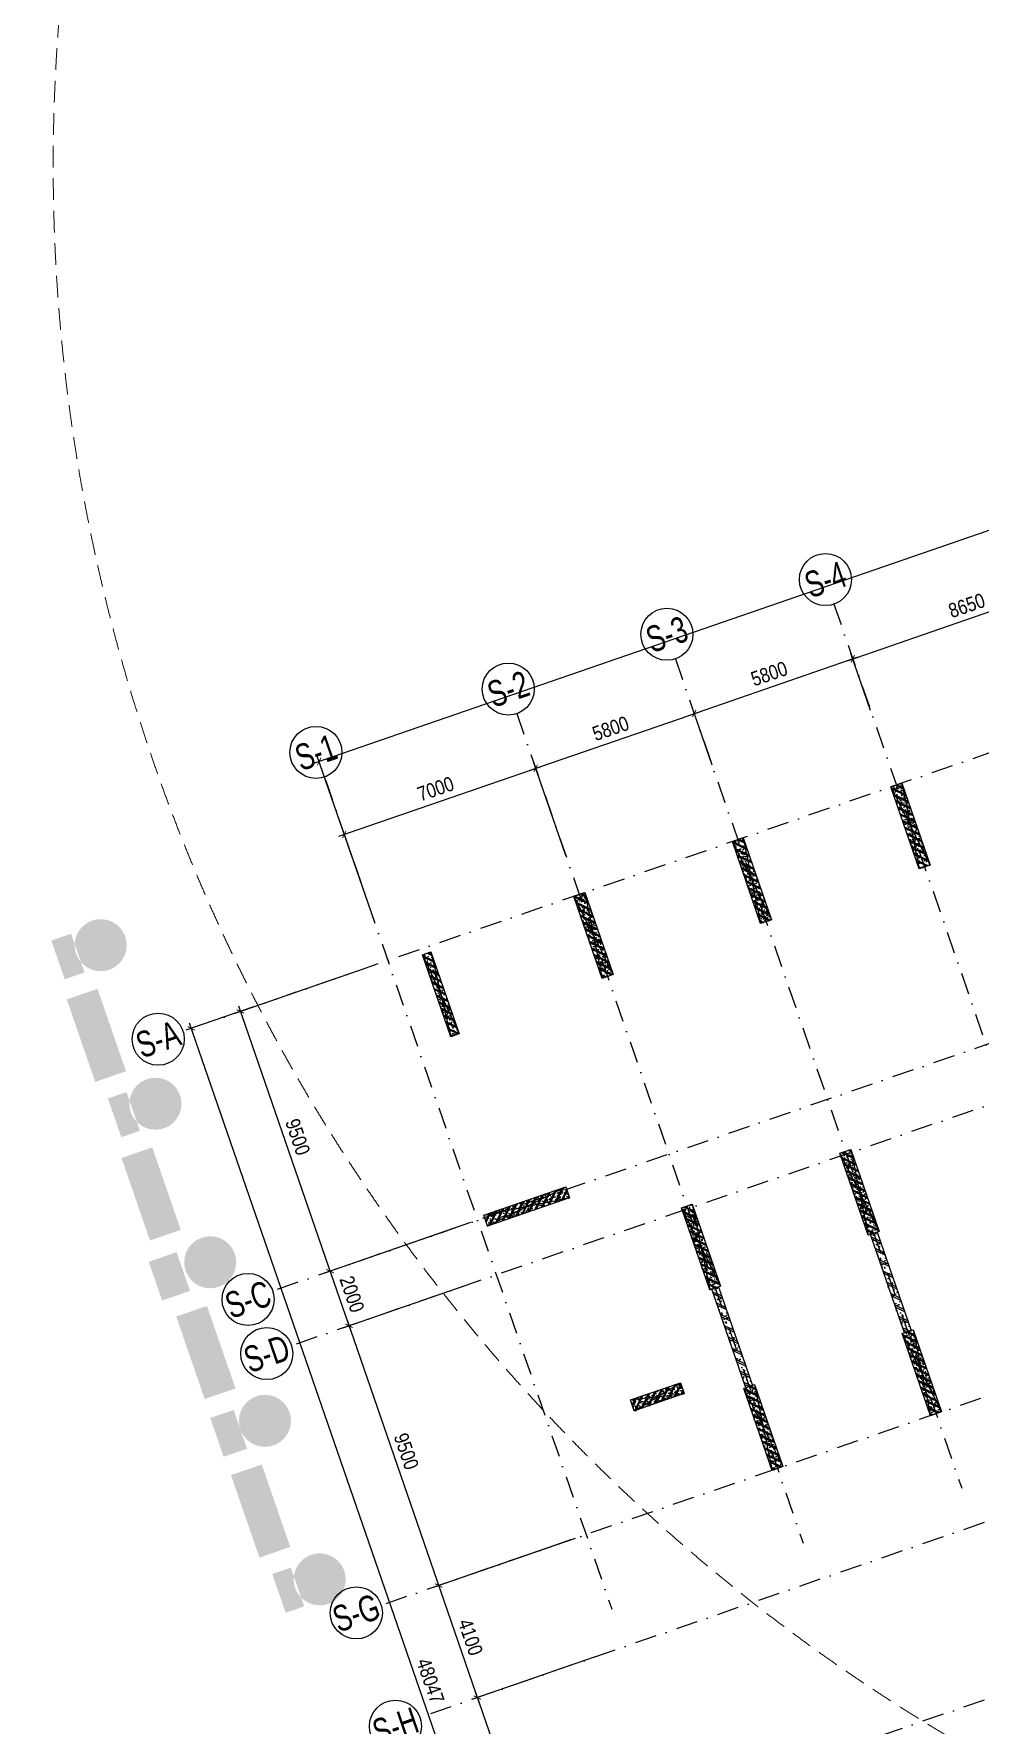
# Model space of a CAD drawing. Header units: millimetres. Extents: x -185400 to 961535, y -14070 to 330824.
# Drawn here: x -118799 to -86082, y 15707 to 74193 of the extents above; entities that cross this region are included whole.
import ezdxf
from ezdxf.enums import TextEntityAlignment as Align

# ---------------------------------------------------------------- set-up
doc = ezdxf.new("R2010")
doc.units = ezdxf.units.MM
doc.header["$LTSCALE"] = 300
doc.header["$MEASUREMENT"] = 0
doc.set_wipeout_variables(frame=1)
doc.linetypes.add('DASHDOT', pattern=[1, 0.5, -0.25, 0, -0.25])
doc.linetypes.add('HIDDEN', pattern=[0.375, 0.25, -0.125])
for name, color, linetype in [('$AUDIT-BAD-LAYER', 7, 'Continuous'), ('KC2-COLUMN', 2, 'Continuous'), ('KC2-HATCH', 252, 'Continuous'), ('KT-Kich thuoc', 9, 'Continuous'), ('KT-Luoi truc South Tower', 8, 'DASHDOT'), ('ST_MBDV Cot vach 220805$0$AUDIT_I_220805193045-1', 50, 'Continuous'), ('ST_MBDV Cot vach 220805$0$AUDIT_I_220805193045-5', 6, 'Continuous')]:
    doc.layers.add(name, color=color, linetype=linetype)
doc.layers.add('KT-Chi gioi XD', color=7, linetype='HIDDEN', true_color=0x0066cc)
doc.styles.add('Arial Narrow', font='ARIALN.TTF')
doc.styles.add('ST_MBDV Cot vach 220805$0$HBA-Text', font='GOTHIC.TTF')
doc.dimstyles.new('ccu12-200', dxfattribs={"dimscale": 200, "dimtxt": 2.5, "dimasz": 1, "dimexe": 1, "dimexo": 2, "dimgap": 1, "dimtad": 1, "dimdec": 0, "dimdsep": 46, "dimtxsty": 'Arial Narrow', "dimblk": 'ARCHTICK', "dimcen": -1, "dimdle": 1, "dimclrd": 256, "dimclre": 256, "dimclrt": 3, "dimadec": 0, "dimazin": 2, "dimtfac": 0.1, "dimtdec": 0, "dimtmove": 0, "dimatfit": 1, "dimldrblk": 'ARCHTICK', "dimfxl": 1, "dimtvp": 0.833333, "dimtolj": 1, "dimtzin": 12, "dimarcsym": 0})
pattern_1 = [(50, (-550, 3050), (286.904, -25.101), [30, -330]), (355, (-550, 3050), (-55.5, 300.877), [24, -264]), (100.451, (-526.1, 3047.9), (231.404, 275.776), [25.496, -280.457]), (46.184, (-550, 3130), (426.896, -66.208), [45, -495]), (96.636, (-514.43, 3124.5), (373.865, 389.647), [38.244, -420.685]), (351.184, (-550, 3130), (373.865, 389.65), [36, -396]), (21, (-510, 3110), (238.763, -161.048), [30, -330]), (326, (-510, 3110), (97.326, 290.06), [24, -264]), (71.451, (-490.1, 3096.58), (336.09, 129.012), [25.496, -280.457]), (37.5, (-550, 3050), (4.864, 133.1575), [0, -260.8, 0, -268, 0, -265]), (7.5, (-550, 3050), (105.228, 157.7647), [0, -152.8, 0, -254.8, 0, -101]), (327.5, (-639.2, 3050), (213.529, -9.022), [0, -100, 0, -312, 0, -414]), (317.5, (-679.2, 3050), (233.274, 40.042), [0, -130, 0, -207.2, 0, -294]), (45, (-550, 3050), (-120.208, 120.208), []), (45, (-550, 3099), (-120.208, 120.208), [])]

# ---------------------------------------------------------------- blocks, each defined once
blk = doc.blocks.new('_ARCHTICK')
at = {"color": 0, "linetype": 'ByBlock', "const_width": 0.15}
blk.add_lwpolyline([(-0.5, -0.5), (0.5, 0.5)], dxfattribs=at)
blk = doc.blocks.new('*D93')
at = {"layer": 'Defpoints', "color": 0, "transparency": 16777216}
for p in [(-107244, 41911, 0), (-103322, 33214, 0), (-108556, 31407)]:
    blk.add_point(p, dxfattribs=at)
at = {"layer": 'KT-Kich thuoc', "lineweight": -2, "transparency": 16777216}
for p, q in [((-107622, 41780), (-111846, 40322)), ((-111722, 40576), (-108491, 31218)), ((-103700, 33084), (-108746, 31342))]:
    blk.add_line(p, q, dxfattribs=at)
at = {"layer": 'KT-Kich thuoc', "lineweight": -2, "transparency": 16777216, "xscale": 200, "yscale": 200, "zscale": 200}
for p, rotation in [((-111657, 40387), 109.0471379636342), ((-108556, 31407), 289.0471379636342)]:
    blk.add_blockref('_ARCHTICK', p, dxfattribs=dict(at, rotation=rotation))
at = {"layer": 'KT-Kich thuoc', "color": 3, "transparency": 16777216, "insert": (-109676, 36046), "char_height": 500, "attachment_point": 5, "rotation": 289.04714, "style": 'Arial Narrow'}
blk.add_mtext('\\A1;9500', dxfattribs=at)
blk = doc.blocks.new('*D94')
at = {"layer": 'Defpoints', "color": 0, "transparency": 16777216}
for p in [(-103491, 31041, 0), (-99707, 22296), (-104803, 20537)]:
    blk.add_point(p, dxfattribs=at)
at = {"layer": 'KT-Kich thuoc', "lineweight": -2, "transparency": 16777216}
for p, q in [((-103869, 30910), (-108093, 29452)), ((-107969, 29706), (-104738, 20348)), ((-100085, 22166), (-104993, 20472))]:
    blk.add_line(p, q, dxfattribs=at)
at = {"layer": 'KT-Kich thuoc', "lineweight": -2, "transparency": 16777216, "xscale": 200, "yscale": 200, "zscale": 200}
for p, rotation in [((-107904, 29517), 109.0471379636342), ((-104803, 20537), 289.0471379636342)]:
    blk.add_blockref('_ARCHTICK', p, dxfattribs=dict(at, rotation=rotation))
at = {"layer": 'KT-Kich thuoc', "color": 3, "transparency": 16777216, "insert": (-105923, 25176), "char_height": 500, "attachment_point": 5, "rotation": 289.04714, "style": 'Arial Narrow'}
blk.add_mtext('\\A1;9500', dxfattribs=at)
blk = doc.blocks.new('*D95')
at = {"layer": 'Defpoints', "color": 0, "transparency": 16777216}
for p in [(-104143, 32931, 0), (-103491, 31041, 0), (-107904, 29517)]:
    blk.add_point(p, dxfattribs=at)
at = {"layer": 'KT-Kich thuoc', "lineweight": -2, "transparency": 16777216}
for p, q in [((-104522, 32800), (-108746, 31342)), ((-108622, 31596), (-107839, 29328)), ((-103869, 30910), (-108093, 29452))]:
    blk.add_line(p, q, dxfattribs=at)
at = {"layer": 'KT-Kich thuoc', "lineweight": -2, "transparency": 16777216, "xscale": 200, "yscale": 200, "zscale": 200}
for p, rotation in [((-108557, 31407), 109.0471379636342), ((-107904, 29517), 289.0471379636342)]:
    blk.add_blockref('_ARCHTICK', p, dxfattribs=dict(at, rotation=rotation))
at = {"layer": 'KT-Kich thuoc', "color": 3, "transparency": 16777216, "insert": (-107800, 30611), "char_height": 500, "attachment_point": 5, "rotation": 289.04714, "style": 'Arial Narrow'}
blk.add_mtext('\\A1;2000', dxfattribs=at)
blk = doc.blocks.new('ST_MBDV Cot vach 220805$0$GRID-SYM-flat-103')
at = {"layer": 'ST_MBDV Cot vach 220805$0$AUDIT_I_220805193045-1'}
blk.add_circle((0, 0, 0), 900, dxfattribs=at)
at = {"layer": 'ST_MBDV Cot vach 220805$0$AUDIT_I_220805193045-1', "style": 'ST_MBDV Cot vach 220805$0$HBA-Text'}
blk.add_attdef('GRID', text='', height=900, rotation=19.04714, dxfattribs=at).set_placement((0, 0, 0), align=Align.MIDDLE_CENTER)
blk = doc.blocks.new('*D101')
at = {"layer": 'Defpoints', "color": 0, "transparency": 16777216}
for p in [(-110864, 40661, 0), (-91942, -3636), (-97678, -5616)]:
    blk.add_point(p, dxfattribs=at)
at = {"layer": 'KT-Kich thuoc', "lineweight": -2, "transparency": 16777216}
for p, q in [((-111242, 40531), (-113547, 39735)), ((-113424, 39989), (-97613, -5805)), ((-92320, -3766), (-97868, -5681))]:
    blk.add_line(p, q, dxfattribs=at)
at = {"layer": 'KT-Kich thuoc', "lineweight": -2, "transparency": 16777216, "xscale": 200, "yscale": 200, "zscale": 200}
for p, rotation in [((-113358, 39800), 109.0471379636342), ((-97678, -5616), 289.0471379636342)]:
    blk.add_blockref('_ARCHTICK', p, dxfattribs=dict(at, rotation=rotation))
at = {"layer": 'KT-Kich thuoc', "color": 3, "transparency": 16777216, "insert": (-105088, 17240), "char_height": 500, "attachment_point": 5, "rotation": 289.04714, "style": 'Arial Narrow'}
blk.add_mtext('\\A1;48047', dxfattribs=at)
blk = doc.blocks.new('*D102')
at = {"layer": 'Defpoints', "color": 0, "transparency": 16777216}
for p in [(-100390, 22061, 0), (-99052, 18185, 0), (-103465, 16661)]:
    blk.add_point(p, dxfattribs=at)
at = {"layer": 'KT-Kich thuoc', "lineweight": -2, "transparency": 16777216}
for p, q in [((-100769, 21930), (-104993, 20472)), ((-104869, 20726), (-103400, 16472)), ((-99431, 18054), (-103655, 16596))]:
    blk.add_line(p, q, dxfattribs=at)
at = {"layer": 'KT-Kich thuoc', "lineweight": -2, "transparency": 16777216, "xscale": 200, "yscale": 200, "zscale": 200}
for p, rotation in [((-104803, 20537), 109.0471379636342), ((-103465, 16661), 289.0471379636342)]:
    blk.add_blockref('_ARCHTICK', p, dxfattribs=dict(at, rotation=rotation))
at = {"layer": 'KT-Kich thuoc', "color": 3, "transparency": 16777216, "insert": (-103704, 18748), "char_height": 500, "attachment_point": 5, "rotation": 289.04714, "style": 'Arial Narrow'}
blk.add_mtext('\\A1;4100', dxfattribs=at)
blk = doc.blocks.new('*D103')
at = {"layer": 'Defpoints', "color": 0, "transparency": 16777216}
for p in [(-99052, 18185, 0), (-97162, 12702, 0), (-101573, 11179)]:
    blk.add_point(p, dxfattribs=at)
at = {"layer": 'KT-Kich thuoc', "lineweight": -2, "transparency": 16777216}
for p, q in [((-99431, 18055), (-103655, 16596)), ((-103531, 16851), (-101507, 10990)), ((-97540, 12571), (-101762, 11114))]:
    blk.add_line(p, q, dxfattribs=at)
at = {"layer": 'KT-Kich thuoc', "lineweight": -2, "transparency": 16777216, "xscale": 200, "yscale": 200, "zscale": 200}
for p, rotation in [((-103466, 16662), 109.0471379636342), ((-101573, 11179), 289.0471379636342)]:
    blk.add_blockref('_ARCHTICK', p, dxfattribs=dict(at, rotation=rotation))
at = {"layer": 'KT-Kich thuoc', "color": 3, "transparency": 16777216, "insert": (-102089, 14069), "char_height": 500, "attachment_point": 5, "rotation": 289.04714, "style": 'Arial Narrow'}
blk.add_mtext('\\A1;5800', dxfattribs=at)
blk = doc.blocks.new('*D110')
at = {"layer": 'Defpoints', "color": 0, "transparency": 16777216}
for p in [(-52359, 62652), (-108936, 49029), (-107112, 43748, 0)]:
    blk.add_point(p, dxfattribs=at)
at = {"layer": 'KT-Kich thuoc', "lineweight": -2, "transparency": 16777216}
for p, q in [((-53994, 67999), (-109125, 48964)), ((-52489, 63030), (-54248, 68123)), ((-107243, 44126), (-109001, 49218))]:
    blk.add_line(p, q, dxfattribs=at)
at = {"layer": 'KT-Kich thuoc', "lineweight": -2, "transparency": 16777216, "xscale": 200, "yscale": 200, "zscale": 200}
for p, rotation in [((-54183, 67933), 19.04771637789532), ((-108936, 49029), 199.0477163778953)]:
    blk.add_blockref('_ARCHTICK', p, dxfattribs=dict(at, rotation=rotation))
at = {"layer": 'KT-Kich thuoc', "color": 3, "transparency": 16777216, "insert": (-78288, 60092), "char_height": 500, "attachment_point": 5, "rotation": 19.04772, "style": 'Arial Narrow'}
blk.add_mtext('\\A1;57925', dxfattribs=at)
blk = doc.blocks.new('*D111')
at = {"layer": 'Defpoints', "color": 0, "transparency": 16777216}
for p in [(-101450, 48795), (-100280, 45407), (-106897, 43123)]:
    blk.add_point(p, dxfattribs=at)
at = {"layer": 'KT-Kich thuoc', "lineweight": -2, "transparency": 16777216}
for p, q in [((-108255, 46446), (-101261, 48860)), ((-100410, 45785), (-101515, 48984)), ((-107027, 43501), (-108132, 46700))]:
    blk.add_line(p, q, dxfattribs=at)
at = {"layer": 'KT-Kich thuoc', "lineweight": -2, "transparency": 16777216, "xscale": 200, "yscale": 200, "zscale": 200}
for p, rotation in [((-101450, 48795), 19.04713796496646), ((-108066, 46511), 199.0471379649665)]:
    blk.add_blockref('_ARCHTICK', p, dxfattribs=dict(at, rotation=rotation))
at = {"layer": 'KT-Kich thuoc', "color": 3, "transparency": 16777216, "insert": (-104907, 48083), "char_height": 500, "attachment_point": 5, "rotation": 19.04714, "style": 'Arial Narrow'}
blk.add_mtext('\\A1;7000', dxfattribs=at)
blk = doc.blocks.new('*D112')
at = {"layer": 'Defpoints', "color": 0, "transparency": 16777216}
for p in [(-95967, 50688), (-95220, 48523), (-100280, 45407)]:
    blk.add_point(p, dxfattribs=at)
at = {"layer": 'KT-Kich thuoc', "lineweight": -2, "transparency": 16777216}
for p, q in [((-101639, 48730), (-95778, 50753)), ((-95350, 48901), (-96033, 50877)), ((-100410, 45785), (-101515, 48984))]:
    blk.add_line(p, q, dxfattribs=at)
at = {"layer": 'KT-Kich thuoc', "lineweight": -2, "transparency": 16777216, "xscale": 200, "yscale": 200, "zscale": 200}
for p, rotation in [((-95967, 50688), 19.04713796496646), ((-101450, 48795), 199.0471379649665)]:
    blk.add_blockref('_ARCHTICK', p, dxfattribs=dict(at, rotation=rotation))
at = {"layer": 'KT-Kich thuoc', "color": 3, "transparency": 16777216, "insert": (-98857, 50172), "char_height": 500, "attachment_point": 5, "rotation": 19.04714, "style": 'Arial Narrow'}
blk.add_mtext('\\A1;5800', dxfattribs=at)
blk = doc.blocks.new('*D113')
at = {"layer": 'Defpoints', "color": 0, "transparency": 16777216}
for p in [(-90485, 52581), (-89737, 50415), (-95220, 48523)]:
    blk.add_point(p, dxfattribs=at)
at = {"layer": 'KT-Kich thuoc', "lineweight": -2, "transparency": 16777216}
for p, q in [((-96156, 50623), (-90296, 52646)), ((-89868, 50794), (-90550, 52770)), ((-95350, 48901), (-96033, 50877))]:
    blk.add_line(p, q, dxfattribs=at)
at = {"layer": 'KT-Kich thuoc', "lineweight": -2, "transparency": 16777216, "xscale": 200, "yscale": 200, "zscale": 200}
for p, rotation in [((-90485, 52581), 19.04713796496646), ((-95967, 50688), 199.0471379649665)]:
    blk.add_blockref('_ARCHTICK', p, dxfattribs=dict(at, rotation=rotation))
at = {"layer": 'KT-Kich thuoc', "color": 3, "transparency": 16777216, "insert": (-93375, 52065), "char_height": 500, "attachment_point": 5, "rotation": 19.04714, "style": 'Arial Narrow'}
blk.add_mtext('\\A1;5800', dxfattribs=at)
blk = doc.blocks.new('*D114')
at = {"layer": 'Defpoints', "color": 0, "transparency": 16777216}
for p in [(-82308, 55404), (-81561, 53238), (-89737, 50415)]:
    blk.add_point(p, dxfattribs=at)
at = {"layer": 'KT-Kich thuoc', "lineweight": -2, "transparency": 16777216}
for p, q in [((-81691, 53616), (-82374, 55593)), ((-90674, 52516), (-82119, 55469)), ((-89868, 50794), (-90550, 52770))]:
    blk.add_line(p, q, dxfattribs=at)
at = {"layer": 'KT-Kich thuoc', "lineweight": -2, "transparency": 16777216, "xscale": 200, "yscale": 200, "zscale": 200}
for p, rotation in [((-82308, 55404), 19.04713796496646), ((-90485, 52581), 199.0471379649665)]:
    blk.add_blockref('_ARCHTICK', p, dxfattribs=dict(at, rotation=rotation))
at = {"layer": 'KT-Kich thuoc', "color": 3, "transparency": 16777216, "insert": (-86545, 54423), "char_height": 500, "attachment_point": 5, "rotation": 19.04714, "style": 'Arial Narrow'}
blk.add_mtext('\\A1;8650', dxfattribs=at)
blk = doc.blocks.new('*U47')
h = blk.add_hatch()
h.set_pattern_fill('VATLIEU04', color=250, scale=40, style=0, pattern_type=2)
h.set_pattern_definition(pattern_1)
h.paths.add_polyline_path([(-475, -475), (-75, -475), (-75, 2525), (-475, 2525)])
at = {"color": 6, "ltscale": 0.25}
blk.add_lwpolyline([(-475, -475), (-75, -475), (-75, 2525), (-475, 2525)], close=True, dxfattribs=at)
at = {"layer": 'Defpoints', "linetype": 'ByBlock', "ltscale": 30}
for p, q in [((-75, -475), (-475, 2525)), ((-475, -475), (-75, 2525))]:
    blk.add_line(p, q, dxfattribs=at)
blk = doc.blocks.new('*U48')
h = blk.add_hatch()
h.set_pattern_fill('VATLIEU04', color=250, scale=40, style=0, pattern_type=2)
h.set_pattern_definition(pattern_1)
h.paths.add_polyline_path([(-475, -475), (-75, -475), (-75, 2525), (-475, 2525)])
at = {"color": 6, "ltscale": 0.25}
blk.add_lwpolyline([(-475, -475), (-75, -475), (-75, 2525), (-475, 2525)], close=True, dxfattribs=at)
at = {"layer": 'Defpoints', "linetype": 'ByBlock', "ltscale": 30}
for p, q in [((-75, -475), (-475, 2525)), ((-475, -475), (-75, 2525))]:
    blk.add_line(p, q, dxfattribs=at)
blk = doc.blocks.new('*U53')
h = blk.add_hatch()
h.set_pattern_fill('VATLIEU04', color=250, scale=40, style=0, pattern_type=2)
h.set_pattern_definition([(50, (-550, 1877.43), (286.904, -25.1), [30, -330]), (355, (-550, 1877.43), (-55.5, 300.877), [24, -264]), (100.451, (-526.1, 1875.33), (231.404, 275.776), [25.496, -280.457]), (46.184, (-550, 1957.43), (426.896, -66.21), [45, -495]), (96.636, (-514.43, 1951.9), (373.865, 389.65), [38.244, -420.685]), (351.184, (-550, 1957.43), (373.865, 389.65), [36, -396]), (21, (-510, 1937.43), (238.763, -161.048), [30, -330]), (326, (-510, 1937.43), (97.326, 290.06), [24, -264]), (71.451, (-490.1, 1924), (336.09, 129.012), [25.496, -280.457]), (37.5, (-550, 1877.43), (4.864, 133.1575), [0, -260.8, 0, -268, 0, -265]), (7.5, (-550, 1877.43), (105.228, 157.765), [0, -152.8, 0, -254.8, 0, -101]), (327.5, (-639.2, 1877.43), (213.529, -9.022), [0, -100, 0, -312, 0, -414]), (317.5, (-679.2, 1877.43), (233.274, 40.042), [0, -130, 0, -207.2, 0, -294]), (45, (-550, 1877.43), (-120.208, 120.208), []), (45, (-550, 1926.43), (-120.208, 120.208), [])])
h.paths.add_polyline_path([(-475, -475), (-75, -475), (-75, 1352), (-475, 1352)])
at = {"color": 6, "ltscale": 0.25}
blk.add_lwpolyline([(-475, -475), (-75, -475), (-75, 1352), (-475, 1352)], close=True, dxfattribs=at)
at = {"layer": 'Defpoints', "linetype": 'ByBlock', "ltscale": 30}
for p, q in [((-75, -475), (-475, 1352)), ((-475, -475), (-75, 1352))]:
    blk.add_line(p, q, dxfattribs=at)
blk = doc.blocks.new('*U50')
h = blk.add_hatch()
h.set_pattern_fill('VATLIEU04', color=250, scale=40, style=0, pattern_type=2)
h.set_pattern_definition([(50, (-650, 3050), (286.904, -25.101), [30, -330]), (355, (-650, 3050), (-55.5, 300.877), [24, -264]), (100.451, (-626.1, 3047.9), (231.404, 275.776), [25.496, -280.457]), (46.184, (-650, 3130), (426.896, -66.208), [45, -495]), (96.636, (-614.43, 3124.5), (373.865, 389.647), [38.244, -420.685]), (351.184, (-650, 3130), (373.865, 389.65), [36, -396]), (21, (-610, 3110), (238.763, -161.048), [30, -330]), (326, (-610, 3110), (97.326, 290.06), [24, -264]), (71.451, (-590.1, 3096.58), (336.09, 129.012), [25.496, -280.457]), (37.5, (-650, 3050), (4.864, 133.1575), [0, -260.8, 0, -268, 0, -265]), (7.5, (-650, 3050), (105.228, 157.7647), [0, -152.8, 0, -254.8, 0, -101]), (327.5, (-739.2, 3050), (213.529, -9.022), [0, -100, 0, -312, 0, -414]), (317.5, (-779.2, 3050), (233.274, 40.042), [0, -130, 0, -207.2, 0, -294]), (45, (-650, 3050), (-120.208, 120.208), []), (45, (-650, 3099), (-120.208, 120.208), [])])
h.paths.add_polyline_path([(-475, -475), (-175, -475), (-175, 2525), (-475, 2525)])
at = {"color": 6, "ltscale": 0.25}
blk.add_lwpolyline([(-475, -475), (-175, -475), (-175, 2525), (-475, 2525)], close=True, dxfattribs=at)
at = {"layer": 'Defpoints', "linetype": 'ByBlock', "ltscale": 30}
for p, q in [((-175, -475), (-475, 2525)), ((-475, -475), (-175, 2525))]:
    blk.add_line(p, q, dxfattribs=at)
blk = doc.blocks.new('A$C4CF74F6B')
at = {"layer": 'KC2-HATCH'}
h = blk.add_hatch(dxfattribs=at)
h.set_pattern_fill('BT-01', color=256, scale=70, angle=110, pattern_type=2)
h.set_pattern_definition([(160, (-130396.9, 186408.73), (-130.4448, 486.8266), [52.5, -577.5]), (105, (-130396.9, 186408.73), (-461.5616, -271.354), [42, -462]), (210.4514, (-130407.76, 186449.3), (-592.0062, 215.4732), [44.6181, -490.7995]), (156.1842, (-130528.44, 186360.85), (-146.6367, 741.6426), [78.75, -866.25]), (206.6356, (-130540.66, 186422.65), (-864.5314, 381.5894), [66.9272, -736.199]), (101.1842, (-130528.44, 186360.85), (-864.5317, 381.5887), [63, -693]), (131, (-130519.5, 186438.6), (121.9286, 489.029), [52.5, -577.5]), (76, (-130519.5, 186438.6), (-535.2458, -13.562), [42, -462]), (181.4514, (-130509.33, 186479.35), (-413.3168, 475.4674), [44.6181, -490.7995]), (147.5, (-130396.89, 186408.73), (-221.88377, -71.70091), [0, -456.4, 0, -469, 0, -463.75]), (117.5, (-130396.89, 186408.73), (-322.4206, 78.61543), [0, -267.4, 0, -445.9, 0, -176.75]), (77.5, (-130343.5, 186262.05), (-112.96837, 356.54026), [0, -175, 0, -546, 0, -724.5]), (67.5, (-130319.56, 186196.27), (-205.47053, 359.6445), [0, -227.5, 0, -362.6, 0, -514.5]), (155, (-130396.9, 186408.73), (-125.72893, -269.62657), []), (155, (-130477.46, 186379.4), (-125.72893, -269.62657), [])])
h.paths.add_polyline_path([(-83556, 25101), (-83320, 25183), (-82145, 21780), (-82381, 21699)])
h = blk.add_hatch(dxfattribs=at)
h.set_pattern_fill('BT-01', color=256, scale=70, angle=110, pattern_type=2)
h.set_pattern_definition([(160, (-135879.34, 184515.92), (-130.4448, 486.8266), [52.5, -577.5]), (105, (-135879.34, 184515.9), (-461.5616, -271.354), [42, -462]), (210.4514, (-135890.2, 184556.5), (-592.0062, 215.4732), [44.6181, -490.7995]), (156.1842, (-136010.9, 184468.04), (-146.6367, 741.6426), [78.75, -866.25]), (206.6356, (-136023.1, 184529.85), (-864.5314, 381.5894), [66.9272, -736.199]), (101.1842, (-136010.9, 184468.04), (-864.5317, 381.5887), [63, -693]), (131, (-136001.95, 184545.8), (121.9286, 489.029), [52.5, -577.5]), (76, (-136001.95, 184545.8), (-535.2458, -13.562), [42, -462]), (181.4514, (-135991.8, 184586.54), (-413.3168, 475.4674), [44.6181, -490.7995]), (147.5, (-135879.34, 184515.92), (-221.88377, -71.70091), [0, -456.4, 0, -469, 0, -463.75]), (117.5, (-135879.34, 184515.92), (-322.4206, 78.61543), [0, -267.4, 0, -445.9, 0, -176.75]), (77.5, (-135825.95, 184369.24), (-112.96837, 356.54026), [0, -175, 0, -546, 0, -724.5]), (67.5, (-135802, 184303.46), (-205.47053, 359.6445), [0, -227.5, 0, -362.6, 0, -514.5]), (155, (-135879.34, 184515.92), (-125.72893, -269.62657), []), (155, (-135959.92, 184486.6), (-125.72893, -269.62657), [])])
h.paths.add_polyline_path([(-89039, 23209), (-88803, 23290), (-87627, 19887), (-87864, 19806)])
at = {"layer": 'KC2-COLUMN', "elevation": 0}
for points in [[(-83556, 25101), (-83320, 25183), (-82145, 21780), (-82381, 21699)], [(-89039, 23209), (-88803, 23290), (-87627, 19887), (-87864, 19806)]]:
    blk.add_lwpolyline(points, close=True, dxfattribs=at)
blk = doc.blocks.new('Asix South Tower')
at = {"layer": 'KT-Luoi truc South Tower', "ltscale": 5}
for p, q in [((-45928.1, 63080), (-113358.3, 39799.9)), ((-91137.3, 54471), (-81235.3, 25790.1)), ((-96619.8, 52578.2), (-86717.8, 23897.3)), ((-102102.2, 50685.3), (-92200.2, 22004.5)), ((-108719, 48400.9), (-98817, 19720.1)), ((-67132.6, 45709), (-110541.5, 30722.1)), ((-66479.9, 43818.5), (-109888.9, 28831.6)), ((-37736.8, 39354.3), (-105450.5, 15976.2)), ((-63379.6, 34838.6), (-106788.6, 19851.7)), ((-37735.1, 33218.9), (-103274.2, 10591.7))]:
    blk.add_line(p, q, dxfattribs=at)
at = {"layer": 'KT-Kich thuoc'}
ref = blk.add_blockref('ST_MBDV Cot vach 220805$0$GRID-SYM-flat-103', (-91431.1, 55321.7), dxfattribs=at)
ref.add_attrib('GRID', 'S-4', dxfattribs={"layer": 'ST_MBDV Cot vach 220805$0$AUDIT_I_220805193045-1', "height": 900, "rotation": 19, "style": 'ST_MBDV Cot vach 220805$0$HBA-Text', "width": 0.75}).set_placement((-91431.1, 55321.7, 0), align=Align.MIDDLE_CENTER)
ref = blk.add_blockref('ST_MBDV Cot vach 220805$0$GRID-SYM-flat-103', (-96913.5, 53428.9), dxfattribs=at)
ref.add_attrib('GRID', 'S-3', dxfattribs={"layer": 'ST_MBDV Cot vach 220805$0$AUDIT_I_220805193045-1', "height": 900, "rotation": 19, "style": 'ST_MBDV Cot vach 220805$0$HBA-Text', "width": 0.75}).set_placement((-96913.5, 53428.9, 0), align=Align.MIDDLE_CENTER)
ref = blk.add_blockref('ST_MBDV Cot vach 220805$0$GRID-SYM-flat-103', (-102396, 51536.1), dxfattribs=at)
ref.add_attrib('GRID', 'S-2', dxfattribs={"layer": 'ST_MBDV Cot vach 220805$0$AUDIT_I_220805193045-1', "height": 900, "rotation": 19.047138, "style": 'ST_MBDV Cot vach 220805$0$HBA-Text', "width": 0.75}).set_placement((-102396, 51536.1, 0), align=Align.MIDDLE_CENTER)
ref = blk.add_blockref('ST_MBDV Cot vach 220805$0$GRID-SYM-flat-103', (-109045.2, 49346.2), dxfattribs=at)
ref.add_attrib('GRID', 'S-1', dxfattribs={"layer": 'ST_MBDV Cot vach 220805$0$AUDIT_I_220805193045-1', "height": 900, "rotation": 19, "style": 'ST_MBDV Cot vach 220805$0$HBA-Text', "width": 0.75}).set_placement((-109045.2, 49346.2, 0), align=Align.MIDDLE_CENTER)
ref = blk.add_blockref('ST_MBDV Cot vach 220805$0$GRID-SYM-flat-103', (-114499.2, 39428.2), dxfattribs=at)
ref.add_attrib('GRID', 'S-A', dxfattribs={"layer": 'ST_MBDV Cot vach 220805$0$AUDIT_I_220805193045-1', "height": 900, "rotation": 19, "style": 'ST_MBDV Cot vach 220805$0$HBA-Text', "width": 0.75}).set_placement((-114499.2, 39428.2, 0), align=Align.MIDDLE_CENTER)
ref = blk.add_blockref('ST_MBDV Cot vach 220805$0$GRID-SYM-flat-103', (-111392.3, 30428.4, 0), dxfattribs=at)
ref.add_attrib('GRID', 'S-C', dxfattribs={"layer": 'ST_MBDV Cot vach 220805$0$AUDIT_I_220805193045-1', "height": 900, "rotation": 19, "style": 'ST_MBDV Cot vach 220805$0$HBA-Text', "width": 0.75}).set_placement((-111392.3, 30428.4, 0), align=Align.MIDDLE_CENTER)
ref = blk.add_blockref('ST_MBDV Cot vach 220805$0$GRID-SYM-flat-103', (-110745.1, 28554.5, 0), dxfattribs=at)
ref.add_attrib('GRID', 'S-D', dxfattribs={"layer": 'ST_MBDV Cot vach 220805$0$AUDIT_I_220805193045-1', "height": 900, "rotation": 19, "style": 'ST_MBDV Cot vach 220805$0$HBA-Text', "width": 0.75}).set_placement((-110745.1, 28554.5, 0), align=Align.MIDDLE_CENTER)
ref = blk.add_blockref('ST_MBDV Cot vach 220805$0$GRID-SYM-flat-103', (-107650.1, 19589.9, 0), dxfattribs=at)
ref.add_attrib('GRID', 'S-G', dxfattribs={"layer": 'ST_MBDV Cot vach 220805$0$AUDIT_I_220805193045-1', "height": 900, "rotation": 19, "style": 'ST_MBDV Cot vach 220805$0$HBA-Text', "width": 0.75}).set_placement((-107650.1, 19589.9, 0), align=Align.MIDDLE_CENTER)
ref = blk.add_blockref('ST_MBDV Cot vach 220805$0$GRID-SYM-flat-103', (-106297, 15670.3, 0), dxfattribs=at)
ref.add_attrib('GRID', 'S-H', dxfattribs={"layer": 'ST_MBDV Cot vach 220805$0$AUDIT_I_220805193045-1', "height": 900, "rotation": 19, "style": 'ST_MBDV Cot vach 220805$0$HBA-Text', "width": 0.75}).set_placement((-106297, 15670.3, 0), align=Align.MIDDLE_CENTER)
dim = blk.add_linear_dim(base=(-108935.8, 49029.4), p1=(-52359, 62651.6), p2=(-107112.2, 43747.5, 0), angle=199.047716, dimstyle='ccu12-200', dxfattribs=at)
dim.commit()
dim.dimension.update_dxf_attribs({"geometry": '*D110', "text_midpoint": (-78139.5, 59662.1), "dimtype": 129})
for base, p1, p2, angle, picture, middle in [((-82308.4, 55403.7), (-89737.2, 50415.4), (-81560.8, 53238.3), 19.047138, '*D114', (-86545.2, 54422.6)), ((-90484.8, 52580.8), (-95219.6, 48522.6), (-89737.2, 50415.4), 19.047138, '*D113', (-93374.6, 52064.8)), ((-95967.2, 50688), (-100279.9, 45407), (-95219.6, 48522.6), 19.047138, '*D112', (-98857, 50172)), ((-101449.7, 48795.2), (-106896.7, 43122.6), (-100279.9, 45407), 19.047138, '*D111', (-104906.6, 48083.4)), ((-108556.5, 31407.3), (-107243.8, 41910.9, 0), (-103322.2, 33214.4, 0), 109.047138, '*D93', (-109676.3, 36045.9)), ((-97678.5, -5616.2), (-110863.9, 40661.1, 0), (-91942.1, -3635.7), 109.047138, '*D101', (-105088, 17240.5)), ((-107903.8, 29516.9), (-104143.5, 32931, 0), (-103490.8, 31040.5, 0), 109.047138, '*D95', (-107799.8, 30610.8)), ((-104803.5, 20536.9), (-103490.8, 31040.5, 0), (-99707.3, 22296.4), 109.047138, '*D94', (-105923.3, 25175.5)), ((-103465.5, 16661.4), (-100390.5, 22060.5, 0), (-99052.4, 18185, 0), 109.047138, '*D102', (-103704.1, 18747.7)), ((-101572.7, 11179.1), (-99052.5, 18185.1, 0), (-97161.7, 12702, 0), 109.047138, '*D103', (-102088.8, 14068.9))]:
    dim = blk.add_linear_dim(base=base, p1=p1, p2=p2, angle=angle, dimstyle='ccu12-200', dxfattribs=at)
    dim.commit()
    dim.dimension.update_dxf_attribs({"geometry": picture, "text_midpoint": middle})

msp = doc.modelspace()

# ---------------------------------------------------------------- block references
at = {"layer": 'ST_MBDV Cot vach 220805$0$AUDIT_I_220805193045-5', "linetype": 'ByBlock'}
for name, p, xscale, rotation in [('*U48', (-88563, 47858), -1.000000000000001, 199.0471379540016), ('*U48', (-94046, 45965), -1.000000000000001, 199.0471379540016), ('*U48', (-99528, 44072), -1.000000000000001, 199.0471379540016), ('*U50', (-104756, 42056, 0), -1, 199.0471379540016), ('*U53', (-97747, 27179, 0), -1, 289.0471379540017)]:
    msp.add_blockref(name, p, dxfattribs=dict(at, xscale=xscale, rotation=rotation))
at = {"layer": 'ST_MBDV Cot vach 220805$0$AUDIT_I_220805193045-5', "linetype": 'ByBlock', "extrusion": (-1.72044e-08, -5.9383e-09, 1), "xscale": -1, "rotation": 289.0507796949594}
msp.add_blockref('*U47', (-102822, 33572, 0), dxfattribs=at)

# ---------------------------------------------------------------- wipeouts: each hides what was drawn before it
for points in [[(-89879, 32672), (-89643, 32753), (-88468, 29351), (-88704, 29269)], [(-95361, 30779), (-95125, 30861), (-93950, 27458), (-94186, 27376)]]:
    msp.add_wipeout(points).translate(0, 0, 0).dxf.layer = 'KT-Kich thuoc'

# ---------------------------------------------------------------- next in the draw order: hatches: boundary and pattern name
at = {"layer": '$AUDIT-BAD-LAYER'}
h = msp.add_hatch(dxfattribs=at)
h.set_pattern_fill('ACET-2D-ANSI31', color=256)
h.set_pattern_definition([(45, (5.27543, -15.29099), (-0.08838834765, 0.08838834765), [])])
h.paths.add_polyline_path([(-152992, 35260), (-153807, 37624), (-155982, 36873), (-155166, 34510)], flags=0)
h.paths.add_polyline_path([(-153335, 37787), (-152519, 35423), (-150345, 36173), (-151160, 38537)], flags=16)
h.paths.add_polyline_path([(-81572, -12446), (-81581, -13864), (-80354, -13872), (-80345, -12454)])
edge = h.paths.add_edge_path()
edge.add_arc((-79263, -13170), 900, 0, 360)
h.paths.add_polyline_path([(-174845, 38775), (-174414, 37424), (-173543, 37702), (-173974, 39053)], flags=16)
edge = h.paths.add_edge_path(flags=16)
edge.add_arc((-172872, 38660), 900, 0, 360)
h.paths.add_polyline_path([(-110555, 20933), (-110093, 19592), (-109452, 19814), (-109914, 21154)])
edge = h.paths.add_edge_path()
edge.add_arc((-108916, 20749), 900, 0, 360)
h.paths.add_polyline_path([(-112698, 26329), (-112236, 24988), (-111428, 25267), (-111891, 26608)])
edge = h.paths.add_edge_path()
edge.add_arc((-110809, 26231), 900, 0, 360)
h.paths.add_polyline_path([(-138364, 647), (-137902, -694), (-137277, -478), (-137740, 862)])
edge = h.paths.add_edge_path()
edge.add_arc((-136750, 454), 900, 0, 360)
h.paths.add_polyline_path([(-143828, 15581), (-143366, 14241), (-142558, 14520), (-143020, 15860)], flags=16)
edge = h.paths.add_edge_path(flags=16)
edge.add_arc((-141938, 15484), 900, 0, 360)
h.paths.add_polyline_path([(-154331, 43986), (-153900, 42635), (-153194, 42860), (-153625, 44211)])
edge = h.paths.add_edge_path()
edge.add_arc((-152606, 43792), 900, 0, 360)
h.paths.add_polyline_path([(-157120, 43023), (-156689, 41672), (-155982, 41898), (-156413, 43248)])
edge = h.paths.add_edge_path()
edge.add_arc((-155394, 42829), 900, 0, 360)
h.paths.add_polyline_path([(-176261, 36415), (-175830, 35064), (-175123, 35289), (-175554, 36640)], flags=16)
edge = h.paths.add_edge_path(flags=16)
edge.add_arc((-174535, 36221), 900, 0, 360)
h.paths.add_polyline_path([(-148944, 45846), (-148513, 44495), (-147807, 44720), (-148237, 46071)])
edge = h.paths.add_edge_path()
edge.add_arc((-147218, 45652), 900, 0, 360)
h.paths.add_polyline_path([(-182878, 34130), (-182447, 32779), (-181741, 33004), (-182172, 34355)])
edge = h.paths.add_edge_path(flags=16)
edge.add_arc((-181153, 33936), 900, 0, 360)
h.paths.add_polyline_path([(-181417, 15650), (-180954, 14309), (-180039, 14625), (-180501, 15966)])
edge = h.paths.add_edge_path(flags=16)
edge.add_arc((-179365, 15608), 900, 0, 360)
h.paths.add_polyline_path([(-178647, 7923), (-178196, 6579), (-177335, 6867), (-177786, 8212)])
edge = h.paths.add_edge_path(flags=16)
edge.add_arc((-176682, 7834), 900, 0, 360)
h.paths.add_polyline_path([(-182227, 19020), (-181776, 17676), (-181056, 17917), (-181507, 19261)])
edge = h.paths.add_edge_path()
edge.add_arc((-180474, 18860), 900, 0, 360)
h.paths.add_polyline_path([(-165296, 40200), (-164865, 38849), (-164159, 39075), (-164590, 40426)], flags=16)
edge = h.paths.add_edge_path(flags=16)
edge.add_arc((-163571, 40007), 900, 0, 360)
h.paths.add_polyline_path([(-170778, 38307), (-170348, 36957), (-169641, 37182), (-170072, 38533)], flags=16)
edge = h.paths.add_edge_path(flags=16)
edge.add_arc((-169053, 38114), 900, 0, 360)
h.paths.add_polyline_path([(-185400, 27816), (-184949, 26472), (-184091, 26760), (-184542, 28104)])
edge = h.paths.add_edge_path()
edge.add_arc((-183440, 27726), 900, 0, 360)
h.paths.add_polyline_path([(-141685, 10185), (-141223, 8845), (-140582, 9066), (-141044, 10406)], flags=16)
edge = h.paths.add_edge_path(flags=16)
edge.add_arc((-140046, 10001), 900, 0, 360)
h.paths.add_polyline_path([(-139928, 4656), (-139465, 3316), (-138734, 3568), (-139197, 4908)])
edge = h.paths.add_edge_path()
edge.add_arc((-138153, 4519), 900, 0, 360)
h.paths.add_polyline_path([(-114826, 31730), (-114364, 30390), (-113399, 30723), (-113862, 32063)])
edge = h.paths.add_edge_path()
edge.add_arc((-112701, 31714), 900, 0, 360)
h.paths.add_polyline_path([(-116238, 37379), (-115775, 36038), (-115131, 36261), (-115594, 37601)], flags=16)
edge = h.paths.add_edge_path()
edge.add_arc((-114594, 37196), 900, 0, 360)
h.paths.add_polyline_path([(-118194, 42839), (-117731, 41499), (-117045, 41736), (-117508, 43076)], flags=17)
edge = h.paths.add_edge_path(flags=17)
edge.add_arc((-116487, 42679), 900, 0, 360)
h.paths.add_polyline_path([(-71491, -5057), (-71500, -6548), (-70505, -6554), (-70495, -5064)])
edge = h.paths.add_edge_path()
edge.add_arc((-69506, -5791), 900, 0, 360)
h.paths.add_polyline_path([(-71072, 2928), (-71081, 1510), (-70307, 1505), (-70298, 2923)])
edge = h.paths.add_edge_path()
edge.add_arc((-69442, 2209), 900, 0, 360)
h.paths.add_polyline_path([(-71256, 4929), (-71265, 3512), (-70360, 3506), (-70351, 4924)])
edge = h.paths.add_edge_path()
edge.add_arc((-69431, 4209), 900, 0, 360)
h.paths.add_polyline_path([(-71440, 14459), (-71449, 13041), (-70387, 13034), (-70378, 14452)])
edge = h.paths.add_edge_path()
edge.add_arc((-69380, 13737), 900, 0, 360)
h.paths.add_polyline_path([(-85732, -12423), (-85742, -13841), (-84514, -13848), (-84505, -12431)])
edge = h.paths.add_edge_path()
edge.add_arc((-83423, -13147), 900, 0, 360)
h.paths.add_polyline_path([(-91805, -12363), (-91814, -13780), (-90587, -13788), (-90578, -12371)])
edge = h.paths.add_edge_path()
edge.add_arc((-89496, -13086), 900, 0, 360)
h.paths.add_polyline_path([(-100505, -12306), (-100514, -13724), (-99287, -13732), (-99277, -12314)])
edge = h.paths.add_edge_path()
edge.add_arc((-98196, -13030), 900, 0, 360)
h.paths.add_polyline_path([(-109205, -12250), (-109214, -13668), (-107986, -13676), (-107977, -12258)])
edge = h.paths.add_edge_path()
edge.add_arc((-106895, -12974), 900, 0, 360)
h.paths.add_polyline_path([(-114985, -12213), (-114994, -13631), (-113767, -13639), (-113757, -12221)])
edge = h.paths.add_edge_path()
edge.add_arc((-112676, -12937), 900, 0, 360)
h.paths.add_polyline_path([(-128242, 51140), (-127810, 49790), (-126641, 50164), (-127073, 51514)])
edge = h.paths.add_edge_path()
edge.add_arc((-125822, 51170), 900, 0, 360)
h.paths.add_polyline_path([(-134132, 49195), (-133701, 47844), (-132531, 48218), (-132963, 49568)])
edge = h.paths.add_edge_path()
edge.add_arc((-131712, 49224), 900, 0, 360)
h.paths.add_polyline_path([(-137000, 48099), (-136568, 46748), (-135862, 46974), (-136294, 48325)])
edge = h.paths.add_edge_path()
edge.add_arc((-135274, 47906), 900, 0, 360)
h.paths.add_polyline_path([(-145980, 44999), (-145548, 43648), (-144842, 43874), (-145273, 45224)])
edge = h.paths.add_edge_path()
edge.add_arc((-144254, 44806), 900, 0, 360)
h.paths.add_polyline_path([(-120785, -12180), (-120794, -13598), (-119566, -13606), (-119557, -12188)])
edge = h.paths.add_edge_path()
edge.add_arc((-118475, -12904), 900, 0, 360)
h.paths.add_polyline_path([(-82516, -9114), (-82522, -10239), (-80147, -10252), (-80141, -9127)])
edge = h.paths.add_edge_path()
edge.add_line((-79107, 16601), (-79271, -12222))
edge = h.paths.add_edge_path()
edge.add_line((-83257, 16625), (-83421, -12198))
edge = h.paths.add_edge_path(flags=16)
edge.add_line((-172578, 37810), (-172196, 36701))
edge = h.paths.add_edge_path(flags=16)
edge.add_line((-172866, 35827), (-172196, 36701))
edge = h.paths.add_edge_path()
edge.add_line((-172866, 35827), (-163742, 9399))
h.paths.add_polyline_path([(-154921, 41367), (-154555, 40303), (-151701, 41285), (-152067, 42349)])
edge = h.paths.add_edge_path()
edge.add_line((-155100, 41979), (-145976, 15551))
h.paths.add_polyline_path([(-110919, 24721), (-111983, 24354), (-110998, 21502), (-109934, 21869)])
h.paths.add_polyline_path([(-112812, 30204), (-113875, 29837), (-112891, 26984), (-111827, 27351)])
edge = h.paths.add_edge_path()
edge.add_line((-143350, 33404), (-117338, 42385))
edge = h.paths.add_edge_path()
edge.add_line((-146829, 44834), (-137706, 18407))
edge = h.paths.add_edge_path()
edge.add_line((-180859, 33086), (-171735, 6658))
edge = h.paths.add_edge_path()
edge.add_line((-174242, 35370), (-165118, 8943))
h.paths.add_polyline_path([(-134408, 5134), (-135471, 4766), (-134486, 1914), (-133423, 2281)], flags=16)
h.paths.add_polyline_path([(-137949, 15390), (-139012, 15022), (-138027, 12170), (-136964, 12537)], flags=16)
edge = h.paths.add_edge_path()
edge.add_line((-135899, 748), (-118364, 6802))
edge = h.paths.add_edge_path()
edge.add_line((-137302, 4812), (-118338, 11360))
edge = h.paths.add_edge_path()
edge.add_line((-139195, 10295), (-109917, 20403))
edge = h.paths.add_edge_path()
edge.add_line((-141457, 27922), (-115445, 36902))
edge = h.paths.add_edge_path()
edge.add_line((-141088, 15777), (-111809, 25886))
edge = h.paths.add_edge_path()
edge.add_line((-139565, 22439), (-113552, 31420))
edge = h.paths.add_edge_path()
edge.add_line((-122287, 4509), (-70348, 4214))
edge = h.paths.add_edge_path()
edge.add_line((-122298, 2509), (-70360, 2214))
edge = h.paths.add_edge_path()
edge.add_line((-182680, 27980), (-143165, 41612))
edge = h.paths.add_edge_path()
edge.add_line((-179582, 18999), (-140067, 32632))
edge = h.paths.add_edge_path()
edge.add_line((-178930, 17108), (-139414, 30741))
edge = h.paths.add_edge_path()
edge.add_line((-168759, 37263), (-159635, 10836))
edge = h.paths.add_edge_path()
edge.add_line((-163277, 39156), (-154153, 12729))
edge = h.paths.add_edge_path()
edge.add_line((-152312, 42941), (-143188, 16514))
edge = h.paths.add_edge_path()
edge.add_line((-143961, 43955), (-135413, 19198))
edge = h.paths.add_edge_path()
edge.add_line((-146253, 43164), (-137706, 18407))
edge = h.paths.add_edge_path()
edge.add_line((-132894, 47141), (-118224, 4649))
edge = h.paths.add_edge_path()
edge.add_line((-89307, 16659), (-89471, -12164))
edge = h.paths.add_edge_path()
edge.add_line((-98007, 16709), (-98171, -12115))
edge = h.paths.add_edge_path()
edge.add_line((-106707, 16758), (-106870, -12065))
edge = h.paths.add_edge_path()
edge.add_line((-112507, 16791), (-112670, -12032))
h.paths.add_polyline_path([(-72362, 7731), (-71237, 7724), (-71223, 10214), (-72348, 10220)])
h.paths.add_polyline_path([(-72395, 1981), (-71270, 1974), (-71256, 4464), (-72381, 4470)])
h.paths.add_polyline_path([(-72423, -3019), (-71298, -3026), (-71284, -536), (-72409, -530)])
edge = h.paths.add_edge_path()
edge.add_line((-122233, 14008), (-70294, 13714))
h.paths.add_polyline_path([(-103764, -8978), (-103771, -10103), (-101282, -10119), (-101275, -8994)])
h.paths.add_polyline_path([(-87674, -9080), (-87682, -10205), (-85192, -10222), (-85185, -9097)])
h.paths.add_polyline_path([(-95064, -9034), (-95072, -10159), (-92582, -10175), (-92575, -9050)])
h.paths.add_polyline_path([(-178518, 33216), (-178151, 32152), (-175798, 32965), (-176165, 34028)], flags=16)
h.paths.add_polyline_path([(-172469, 35304), (-172102, 34241), (-169749, 35053), (-170116, 36117)], flags=16)
h.paths.add_polyline_path([(-166986, 37197), (-166619, 36134), (-164266, 36946), (-164633, 38010)], flags=16)
h.paths.add_polyline_path([(-160163, 39557), (-159794, 38494), (-157442, 39310), (-157811, 40373)], flags=16)
h.paths.add_polyline_path([(-111282, -8939), (-111287, -10064), (-108269, -10077), (-108264, -8952)])
edge = h.paths.add_edge_path()
edge.add_line((-118307, 16824), (-118470, -11999))
h.paths.add_polyline_path([(-117074, -8895), (-117084, -10020), (-114066, -10046), (-114057, -8921)])
h.paths.add_polyline_path([(-178268, 19991), (-179332, 19624), (-178347, 16771), (-177283, 17138)], flags=16)
h.paths.add_polyline_path([(-146355, 42551), (-145988, 41487), (-143135, 42472), (-143502, 43536)], flags=16)
h.paths.add_polyline_path([(-150789, 42789), (-150422, 41726), (-147569, 42711), (-147936, 43774)])
h.paths.add_polyline_path([(-176392, 14556), (-177455, 14189), (-176470, 11336), (-175407, 11703)], flags=16)
h.paths.add_polyline_path([(-180145, 25426), (-181208, 25059), (-180223, 22206), (-179160, 22574)])
edge = h.paths.add_edge_path(flags=16)
edge.add_line((-179207, 16494), (-178903, 17118))
edge = h.paths.add_edge_path()
edge.add_line((-175831, 8128), (-136316, 21761))
h.paths.add_polyline_path([(-116597, 41169), (-117660, 40802), (-116676, 37949), (-115612, 38316)], flags=17)
h.paths.add_polyline_path([(-114705, 35686), (-115768, 35319), (-114783, 32466), (-113720, 32834)], flags=17)
h.paths.add_polyline_path([(-136056, 9907), (-137119, 9540), (-136134, 6687), (-135071, 7054)], flags=16)
h.paths.add_polyline_path([(-130557, 48005), (-130190, 46941), (-127337, 47926), (-127705, 48990)])
h.paths.add_polyline_path([(-135283, 46373), (-134916, 45310), (-132064, 46294), (-132431, 47358)])
h.paths.add_polyline_path([(-140719, 44496), (-140352, 43433), (-137499, 44418), (-137866, 45481)])
edge = h.paths.add_edge_path()
edge.add_line((-132894, 47141), (-132238, 48490))
edge = h.paths.add_edge_path()
edge.add_line((-134981, 47055), (-120115, 3996))
edge = h.paths.add_edge_path()
edge.add_line((-125528, 50319), (-113710, 16088))
edge = h.paths.add_edge_path()
edge.add_line((-122344, -5491), (-70405, -5786))
h.paths.add_polyline_path([(-156363, 37059), (-155352, 34129), (-149964, 35988), (-150975, 38918)], flags=16)

# ---------------------------------------------------------------- next in the draw order: linework, layer by layer
at = {"layer": 'KT-Chi gioi XD', "lineweight": 13, "ltscale": 10, "elevation": 0, "flags": 128}
msp.add_lwpolyline([(-29078, 143772), (-33774, 161645), (-36124, 162457), (-45058, 155686), (-68562, 137754), (-92230, 120646, 0.684877), (-61797, 6850), (-41426, 4694), (-2997, 5908), (-147, 9555)], format="xyb", close=True, dxfattribs=at)

# ---------------------------------------------------------------- next in the draw order: block references
at = {"layer": 'KT-Kich thuoc'}
for name, p in [('A$C4CF74F6B', (-6323, 7570)), ('Asix South Tower', (0, 0))]:
    msp.add_blockref(name, p, dxfattribs=at)
at = {"layer": 'ST_MBDV Cot vach 220805$0$AUDIT_I_220805193045-5', "linetype": 'ByBlock', "xscale": -1.000000000000001, "rotation": 199.0471379540016}
for p in [(-90325, 35189, 0), (-95808, 33297, 0), (-88172, 28951, 0), (-93654, 27058, 0)]:
    msp.add_blockref('*U48', p, dxfattribs=at)

doc.saveas('drawing.dxf')
